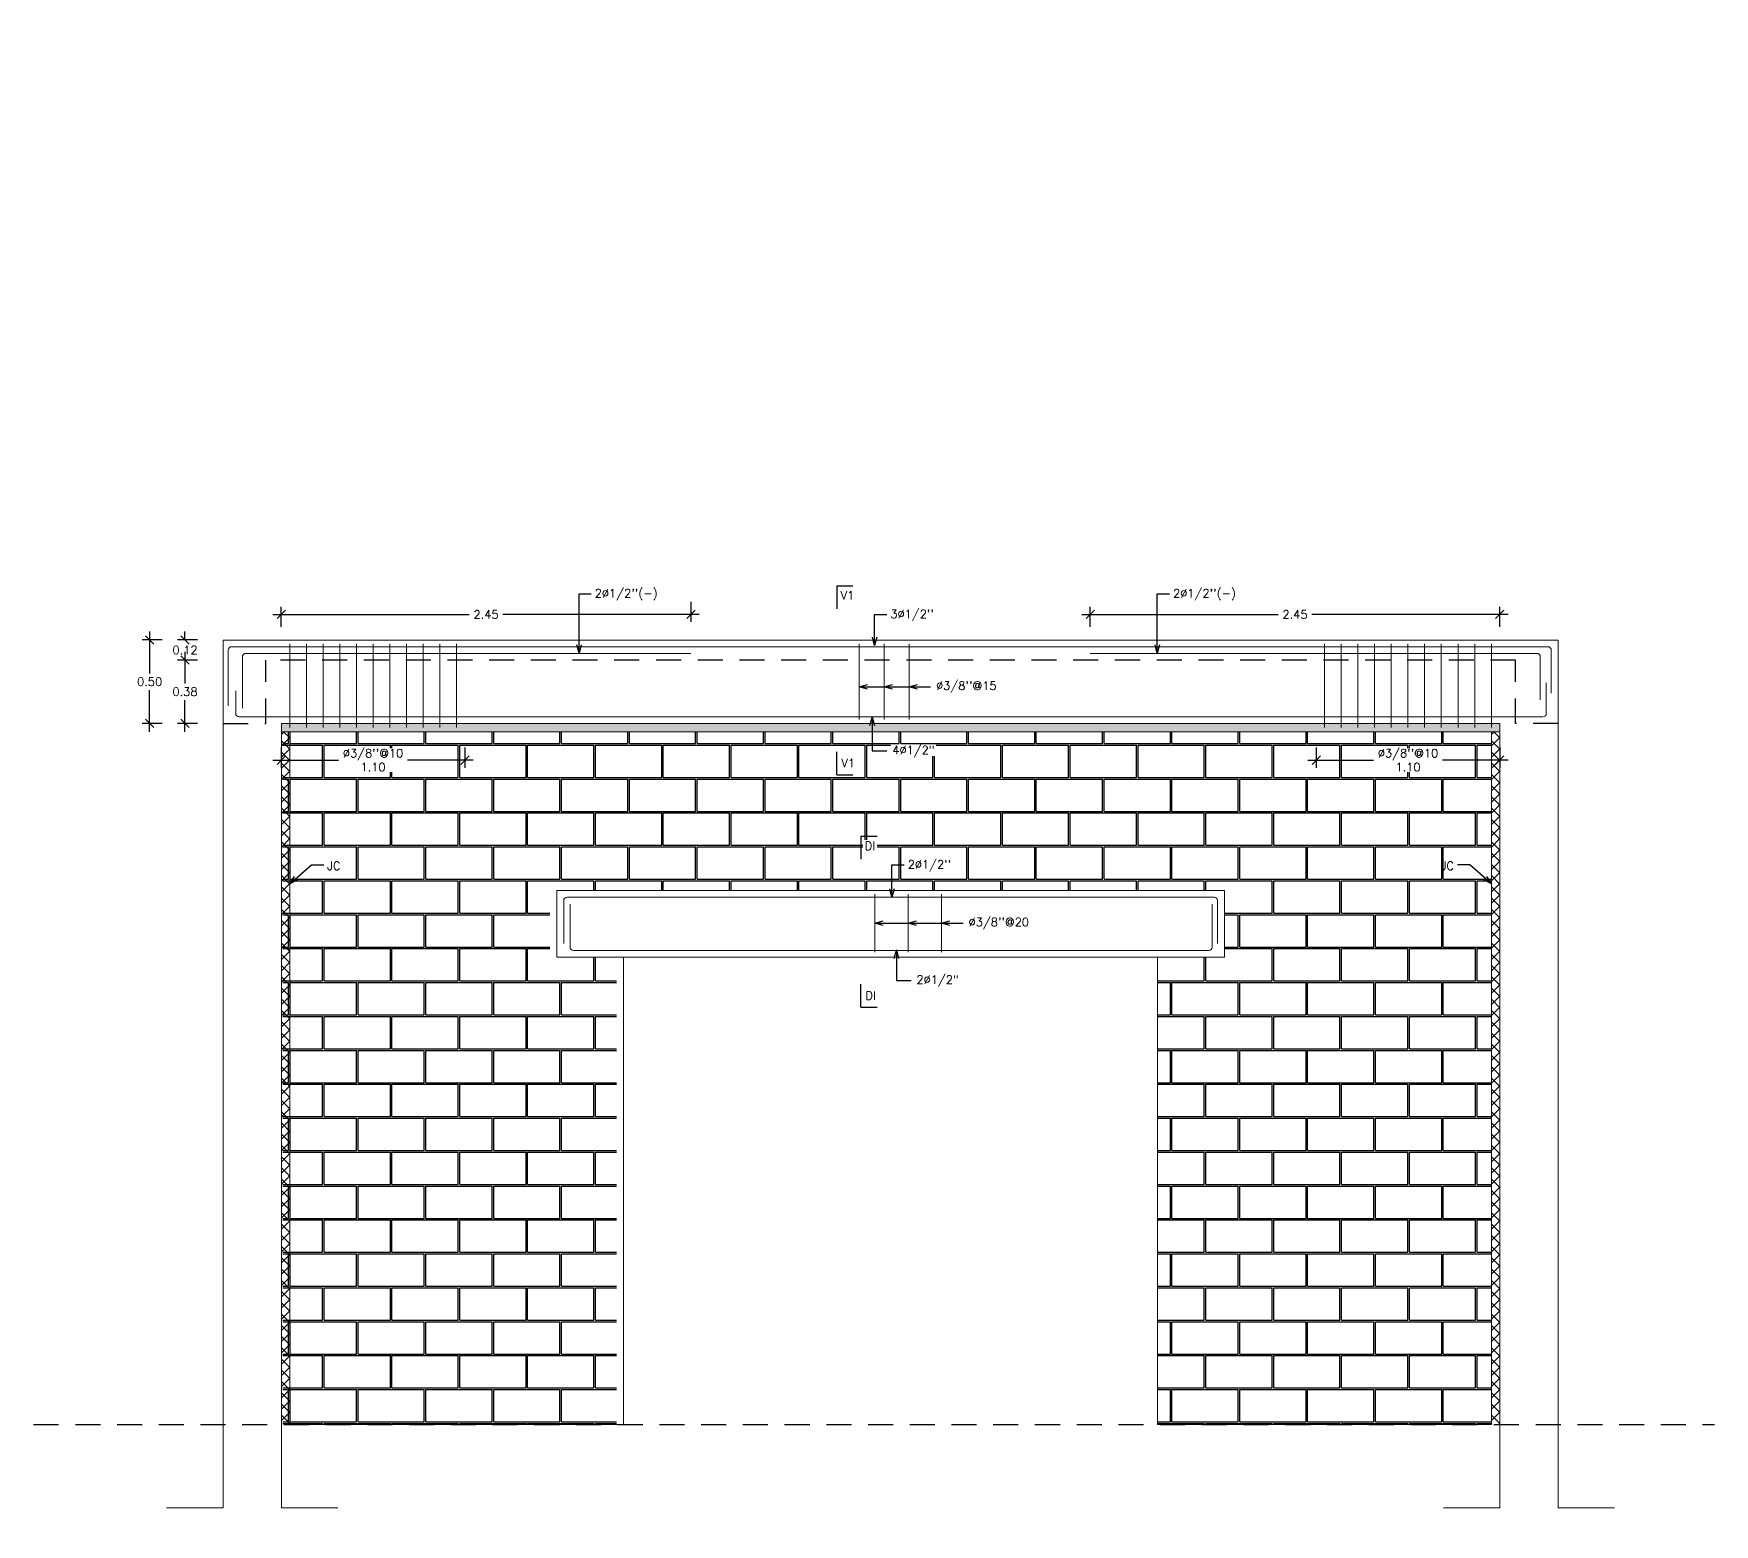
# Model space of a CAD drawing. Header units: metres. Extents: x -44 to 358, y -246 to 48.
# Drawn here: x 17.16 to 27.23, y -50.52 to -41.59 of the extents above; entities that cross this region are included whole.
import ezdxf

# ---------------------------------------------------------------- set-up
doc = ezdxf.new("R2010")
doc.units = ezdxf.units.M
doc.header["$LTSCALE"] = 0.3
doc.header["$PDMODE"] = 3
doc.linetypes.add('DASHED', pattern=[0.75, 0.5, -0.25])
doc.linetypes.add('HIDDEN', pattern=[9.525, 6.35, -3.175])
for name, color, linetype in [('ACERO', 5, 'Continuous'), ('DIMTEXTO', 4, 'Continuous'), ('HATCH', 8, 'Continuous'), ('HATCH MUROS', 8, 'Continuous'), ('Losas', 8, 'Continuous'), ('texto acero', 4, 'Continuous')]:
    doc.layers.add(name, color=color, linetype=linetype)
doc.layers.add('VIGAS', color=1, linetype='HIDDEN', lineweight=15)
doc.styles.add('SMPLEX', font='simplex.shx')
doc.dimstyles.new('DIM-25', dxfattribs={"dimscale": 0.25, "dimtxt": 0.2, "dimasz": 0.2, "dimexe": 0.18, "dimexo": 0.2, "dimgap": 0.1, "dimtad": 0, "dimtih": 1, "dimtoh": 1, "dimzin": 0, "dimdsep": 46, "dimtxsty": 'SMPLEX', "dimblk": 'OBLIQUE', "dimcen": 0.09, "dimdle": 0.2, "dimclrd": 4, "dimclre": 4, "dimclrt": 4, "dimadec": 0, "dimazin": 0, "dimtfac": 1, "dimtofl": 0, "dimtmove": 0, "dimatfit": 3, "dimldrblk": 'OPEN30', "dimfxl": 0.3, "dimfxlon": 1, "dimtolj": 1, "dimtzin": 0, "dimarcsym": 0})
pattern_1 = [(0, (0, 3.9351), (0.2032, 0.2032), [0.396875, -0.009525]), (0, (-0.2032, 3.94462), (0.2032, 0.2032), [0.396875, -0.009525]), (90, (0, 3.9351), (-0.2032, 0.2032), [-0.212725, 0.193675]), (90, (-0.00953, 3.9351), (-0.2032, 0.2032), [-0.212725, 0.193675])]

# ---------------------------------------------------------------- blocks, each defined once
blk = doc.blocks.new('_OBLIQUE')
at = {"color": 0, "linetype": 'ByBlock'}
blk.add_line((-0.5, -0.5), (0.5, 0.5), dxfattribs=at)
blk = doc.blocks.new('*D1286')
at = {"layer": 'DEFPOINTS', "color": 0, "linetype": 'Continuous', "transparency": 16777216}
for p in [(18.064, -45.339), (18.542, -45.339), (18.292, -45.719)]:
    blk.add_point(p, dxfattribs=at)
at = {"layer": 'DIMTEXTO', "color": 4, "linetype": 'Continuous', "lineweight": -2, "transparency": 16777216}
for p, q in [((18.064, -45.289), (18.064, -45.479)), ((18.139, -45.339), (18.019, -45.339)), ((18.064, -45.769), (18.064, -45.579)), ((18.139, -45.719), (18.019, -45.719))]:
    blk.add_line(p, q, dxfattribs=at)
at = {"layer": 'DIMTEXTO', "color": 4, "linetype": 'Continuous', "lineweight": -2, "transparency": 16777216, "xscale": 0.05, "yscale": 0.05, "zscale": 0.05}
for p, rotation in [((18.064, -45.339), 90), ((18.064, -45.719), 270)]:
    blk.add_blockref('_OBLIQUE', p, dxfattribs=dict(at, rotation=rotation))
at = {"layer": 'DIMTEXTO', "color": 4, "linetype": 'Continuous', "transparency": 16777216, "insert": (18.064, -45.529), "char_height": 0.05, "attachment_point": 5, "style": 'SMPLEX'}
blk.add_mtext('\\A1;0.38', dxfattribs=at)
blk = doc.blocks.new('_Open30')
at = {"color": 0, "lineweight": -2}
for p, q in [((-1, 0.27), (0, 0)), ((0, 0), (-1, -0.27)), ((0, 0), (-1, 0))]:
    blk.add_line(p, q, dxfattribs=at)
blk = doc.blocks.new('*D1287')
at = {"layer": 'DEFPOINTS', "color": 0, "linetype": 'Continuous', "transparency": 16777216}
for p in [(18.292, -45.219), (17.852, -45.719), (18.542, -45.719)]:
    blk.add_point(p, dxfattribs=at)
at = {"layer": 'DIMTEXTO', "color": 4, "linetype": 'Continuous', "lineweight": -2, "transparency": 16777216}
for p, q in [((17.852, -45.169), (17.852, -45.419)), ((17.927, -45.219), (17.807, -45.219)), ((17.852, -45.769), (17.852, -45.519)), ((17.927, -45.719), (17.807, -45.719))]:
    blk.add_line(p, q, dxfattribs=at)
at = {"layer": 'DIMTEXTO', "color": 4, "linetype": 'Continuous', "lineweight": -2, "transparency": 16777216, "xscale": 0.05, "yscale": 0.05, "zscale": 0.05}
for p, rotation in [((17.852, -45.219), 90), ((17.852, -45.719), 270)]:
    blk.add_blockref('_OBLIQUE', p, dxfattribs=dict(at, rotation=rotation))
at = {"layer": 'DIMTEXTO', "color": 4, "linetype": 'Continuous', "transparency": 16777216, "insert": (17.852, -45.469), "char_height": 0.05, "attachment_point": 5, "style": 'SMPLEX'}
blk.add_mtext('\\A1;0.50', dxfattribs=at)
blk = doc.blocks.new('*D1291')
at = {"layer": 'DEFPOINTS', "color": 0, "transparency": 16777216}
for p in [(18.064, -45.219), (18.292, -45.219), (18.542, -45.339)]:
    blk.add_point(p, dxfattribs=at)
at = {"layer": 'DIMTEXTO', "color": 4, "lineweight": -2, "transparency": 16777216}
for p, q in [((18.064, -45.219), (18.064, -45.169)), ((18.139, -45.219), (18.019, -45.219)), ((18.139, -45.339), (18.019, -45.339)), ((18.064, -45.339), (18.064, -45.389))]:
    blk.add_line(p, q, dxfattribs=at)
at = {"layer": 'DIMTEXTO', "color": 4, "lineweight": -2, "transparency": 16777216, "xscale": 0.05, "yscale": 0.05, "zscale": 0.05}
for p, rotation in [((18.064, -45.219), 270), ((18.064, -45.339), 90)]:
    blk.add_blockref('_OBLIQUE', p, dxfattribs=dict(at, rotation=rotation))
at = {"layer": 'DIMTEXTO', "color": 4, "transparency": 16777216, "insert": (18.064, -45.279), "char_height": 0.05, "attachment_point": 5, "style": 'SMPLEX'}
blk.add_mtext('\\A1;0.12', dxfattribs=at)
blk = doc.blocks.new('*D1415')
at = {"layer": 'DEFPOINTS', "color": 0, "linetype": 'Continuous', "transparency": 16777216}
for p in [(21.095, 0), (21.095, -55.766), (18.641, -56.469)]:
    blk.add_point(p, dxfattribs=at)
at = {"layer": 'DIMTEXTO', "color": 4, "linetype": 'Continuous', "lineweight": -2, "transparency": 16777216}
for p, q in [((21.095, -55.691), (21.095, -55.811)), ((18.591, -55.766), (19.767, -55.766)), ((18.641, -55.841), (18.641, -55.721)), ((21.145, -55.766), (19.969, -55.766))]:
    blk.add_line(p, q, dxfattribs=at)
at = {"layer": 'DIMTEXTO', "color": 4, "linetype": 'Continuous', "lineweight": -2, "transparency": 16777216, "xscale": 0.05, "yscale": 0.05, "zscale": 0.05, "rotation": 180}
blk.add_blockref('_OBLIQUE', (18.641, -55.766), dxfattribs=at)
at = {"layer": 'DIMTEXTO', "color": 4, "linetype": 'Continuous', "lineweight": -2, "transparency": 16777216, "xscale": 0.05, "yscale": 0.05, "zscale": 0.05}
blk.add_blockref('_OBLIQUE', (21.095, -55.766), dxfattribs=at)
at = {"layer": 'DIMTEXTO', "color": 4, "linetype": 'Continuous', "transparency": 16777216, "insert": (19.868, -55.766), "char_height": 0.05, "attachment_point": 5, "style": 'SMPLEX'}
blk.add_mtext('\\A1;2.45', dxfattribs=at)
blk = doc.blocks.new('*D1422')
at = {"layer": 'DEFPOINTS', "color": 0, "linetype": 'Continuous', "transparency": 16777216}
for p in [(21.095, 3.381), (21.095, -52.385), (18.641, -53.138)]:
    blk.add_point(p, dxfattribs=at)
at = {"layer": 'DIMTEXTO', "color": 4, "linetype": 'Continuous', "lineweight": -2, "transparency": 16777216}
for p, q in [((18.641, -52.46), (18.641, -52.34)), ((21.095, -52.31), (21.095, -52.43)), ((18.591, -52.385), (19.767, -52.385)), ((21.145, -52.385), (19.969, -52.385))]:
    blk.add_line(p, q, dxfattribs=at)
at = {"layer": 'DIMTEXTO', "color": 4, "linetype": 'Continuous', "lineweight": -2, "transparency": 16777216, "xscale": 0.05, "yscale": 0.05, "zscale": 0.05, "rotation": 180}
blk.add_blockref('_OBLIQUE', (18.641, -52.385), dxfattribs=at)
at = {"layer": 'DIMTEXTO', "color": 4, "linetype": 'Continuous', "lineweight": -2, "transparency": 16777216, "xscale": 0.05, "yscale": 0.05, "zscale": 0.05}
blk.add_blockref('_OBLIQUE', (21.095, -52.385), dxfattribs=at)
at = {"layer": 'DIMTEXTO', "color": 4, "linetype": 'Continuous', "transparency": 16777216, "insert": (19.868, -52.385), "char_height": 0.05, "attachment_point": 5, "style": 'SMPLEX'}
blk.add_mtext('\\A1;2.45', dxfattribs=at)
blk = doc.blocks.new('*U1425')
at = {"layer": 'ACERO', "linetype": 'Continuous', "lineweight": 0}
blk.add_line((0, 0.251), (0, -0.251), dxfattribs=at)
blk = doc.blocks.new('*U1426')
at = {"layer": 'DIMTEXTO', "color": 0, "linetype": 'ByBlock', "lineweight": -2, "transparency": 16777216}
for p in [(0, 0), (0.1, 0), (0.2, 0), (0.3, 0), (0.4, 0), (0.5, 0), (0.6, 0), (0.7, 0), (0.8, 0), (0.9, 0), (1, 0)]:
    blk.add_blockref('*U1425', p, dxfattribs=at)
blk = doc.blocks.new('*D1432')
at = {"layer": 'DEFPOINTS', "color": 0, "linetype": 'Continuous', "transparency": 16777216}
for p in [(18.641, -45.769), (19.741, -45.769), (19.741, -45.939)]:
    blk.add_point(p, dxfattribs=at)
at = {"layer": 'DIMTEXTO', "color": 4, "linetype": 'Continuous', "lineweight": -2, "transparency": 16777216}
for p, q in [((18.641, -45.864), (18.641, -45.984)), ((19.741, -45.864), (19.741, -45.984)), ((18.591, -45.939), (18.984, -45.939)), ((19.791, -45.939), (19.398, -45.939))]:
    blk.add_line(p, q, dxfattribs=at)
at = {"layer": 'DIMTEXTO', "color": 4, "linetype": 'Continuous', "lineweight": -2, "transparency": 16777216, "xscale": 0.05, "yscale": 0.05, "zscale": 0.05, "rotation": 180}
blk.add_blockref('_OBLIQUE', (18.641, -45.939), dxfattribs=at)
at = {"layer": 'DIMTEXTO', "color": 4, "linetype": 'Continuous', "lineweight": -2, "transparency": 16777216, "xscale": 0.05, "yscale": 0.05, "zscale": 0.05}
blk.add_blockref('_OBLIQUE', (19.741, -45.939), dxfattribs=at)
at = {"layer": 'DIMTEXTO', "color": 4, "linetype": 'Continuous', "transparency": 16777216, "insert": (19.191, -45.939), "char_height": 0.05, "attachment_point": 5, "style": 'SMPLEX', "bg_fill": 3, "box_fill_scale": 1.1, "bg_fill_color": 256, "bg_fill_true_color": 13158600, "bg_fill_transparency": 0}
blk.add_mtext("\\A1;%%C3/8''@10\\P1.10", dxfattribs=at)
blk = doc.blocks.new('*U1427')
at = {"layer": 'ACERO', "linetype": 'Continuous', "lineweight": 0}
blk.add_line((0, 0.251), (0, -0.251), dxfattribs=at)
blk = doc.blocks.new('*U1428')
at = {"layer": 'DIMTEXTO', "color": 0, "linetype": 'ByBlock', "lineweight": -2, "transparency": 16777216}
for p in [(0, 0), (0.1, 0), (0.2, 0), (0.3, 0), (0.4, 0), (0.5, 0), (0.6, 0), (0.7, 0), (0.8, 0), (0.9, 0), (1, 0)]:
    blk.add_blockref('*U1427', p, dxfattribs=at)
blk = doc.blocks.new('*D1429')
at = {"layer": 'DEFPOINTS', "color": 0, "linetype": 'Continuous', "transparency": 16777216}
for p in [(24.842, -45.769), (25.942, -45.769), (24.842, -45.939)]:
    blk.add_point(p, dxfattribs=at)
at = {"layer": 'DIMTEXTO', "color": 4, "linetype": 'Continuous', "lineweight": -2, "transparency": 16777216}
for p, q in [((24.842, -45.864), (24.842, -45.984)), ((25.942, -45.864), (25.942, -45.984)), ((24.792, -45.939), (25.185, -45.939)), ((25.992, -45.939), (25.599, -45.939))]:
    blk.add_line(p, q, dxfattribs=at)
at = {"layer": 'DIMTEXTO', "color": 4, "linetype": 'Continuous', "lineweight": -2, "transparency": 16777216, "xscale": 0.05, "yscale": 0.05, "zscale": 0.05, "rotation": 180}
blk.add_blockref('_OBLIQUE', (24.842, -45.939), dxfattribs=at)
at = {"layer": 'DIMTEXTO', "color": 4, "linetype": 'Continuous', "lineweight": -2, "transparency": 16777216, "xscale": 0.05, "yscale": 0.05, "zscale": 0.05}
blk.add_blockref('_OBLIQUE', (25.942, -45.939), dxfattribs=at)
at = {"layer": 'DIMTEXTO', "color": 4, "linetype": 'Continuous', "transparency": 16777216, "insert": (25.392, -45.939), "char_height": 0.05, "attachment_point": 5, "style": 'SMPLEX', "bg_fill": 3, "box_fill_scale": 1.1, "bg_fill_color": 256, "bg_fill_true_color": 13158600, "bg_fill_transparency": 0}
blk.add_mtext("\\A1;%%C3/8''@10\\P1.10", dxfattribs=at)
blk = doc.blocks.new('*D1430')
at = {"layer": 'DEFPOINTS', "color": 0, "linetype": 'Continuous', "transparency": 16777216}
for p in [(21.095, 10.7), (21.095, -45.066), (18.641, -45.769)]:
    blk.add_point(p, dxfattribs=at)
at = {"layer": 'DIMTEXTO', "color": 4, "linetype": 'Continuous', "lineweight": -2, "transparency": 16777216}
for p, q in [((21.095, -44.991), (21.095, -45.111)), ((18.591, -45.066), (19.767, -45.066)), ((18.641, -45.141), (18.641, -45.021)), ((21.145, -45.066), (19.969, -45.066))]:
    blk.add_line(p, q, dxfattribs=at)
at = {"layer": 'DIMTEXTO', "color": 4, "linetype": 'Continuous', "lineweight": -2, "transparency": 16777216, "xscale": 0.05, "yscale": 0.05, "zscale": 0.05, "rotation": 180}
blk.add_blockref('_OBLIQUE', (18.641, -45.066), dxfattribs=at)
at = {"layer": 'DIMTEXTO', "color": 4, "linetype": 'Continuous', "lineweight": -2, "transparency": 16777216, "xscale": 0.05, "yscale": 0.05, "zscale": 0.05}
blk.add_blockref('_OBLIQUE', (21.095, -45.066), dxfattribs=at)
at = {"layer": 'DIMTEXTO', "color": 4, "linetype": 'Continuous', "transparency": 16777216, "insert": (19.868, -45.066), "char_height": 0.05, "attachment_point": 5, "style": 'SMPLEX'}
blk.add_mtext('\\A1;2.45', dxfattribs=at)
blk = doc.blocks.new('*D1431')
at = {"layer": 'DEFPOINTS', "color": 0, "linetype": 'Continuous', "transparency": 16777216}
for p in [(25.942, -45.066), (23.488, -45.769), (25.942, -45.769)]:
    blk.add_point(p, dxfattribs=at)
at = {"layer": 'DIMTEXTO', "color": 4, "linetype": 'Continuous', "lineweight": -2, "transparency": 16777216}
for p, q in [((23.438, -45.066), (24.614, -45.066)), ((23.488, -45.141), (23.488, -45.021)), ((25.992, -45.066), (24.816, -45.066)), ((25.942, -45.141), (25.942, -45.021))]:
    blk.add_line(p, q, dxfattribs=at)
at = {"layer": 'DIMTEXTO', "color": 4, "linetype": 'Continuous', "lineweight": -2, "transparency": 16777216, "xscale": 0.05, "yscale": 0.05, "zscale": 0.05, "rotation": 180}
blk.add_blockref('_OBLIQUE', (23.488, -45.066), dxfattribs=at)
at = {"layer": 'DIMTEXTO', "color": 4, "linetype": 'Continuous', "lineweight": -2, "transparency": 16777216, "xscale": 0.05, "yscale": 0.05, "zscale": 0.05}
blk.add_blockref('_OBLIQUE', (25.942, -45.066), dxfattribs=at)
at = {"layer": 'DIMTEXTO', "color": 4, "linetype": 'Continuous', "transparency": 16777216, "insert": (24.715, -45.066), "char_height": 0.05, "attachment_point": 5, "style": 'SMPLEX'}
blk.add_mtext('\\A1;2.45', dxfattribs=at)

msp = doc.modelspace()

# ---------------------------------------------------------------- hatches: boundary and pattern name
at = {"layer": 'HATCH', "ltscale": 0.2}
h = msp.add_hatch(dxfattribs=at)
h.set_pattern_fill('AR-B816C', color=256, scale=0.001)
h.set_pattern_definition(pattern_1)
h.paths.add_polyline_path([(20.6503275, -47.1193045), (20.2503275, -47.1193045), (20.2503275, -46.7196257), (24.291529, -46.7196257), (24.291529, -45.7692064), (18.6496723, -45.7692064), (18.6496723, -49.9193053), (20.6503275, -49.9193053)])
h.paths.add_polyline_path([(18.8619792, -46.6095956), (18.9607887, -46.6095956), (18.9607887, -46.5345956), (18.8619792, -46.5345956)], flags=16)
h = msp.add_hatch(dxfattribs=at)
h.set_pattern_fill('AR-B816C', color=256, scale=0.001)
h.set_pattern_definition(pattern_1)
h.paths.add_polyline_path([(25.891985, -45.7692064), (23.891529, -45.7692064), (23.891529, -46.7196257), (24.291529, -46.7196257), (24.291529, -47.1193045), (23.891529, -47.1193045), (23.891529, -49.919304), (25.891985, -49.919304)])
h.paths.add_polyline_path([(25.5810678, -46.6095956), (25.6798773, -46.6095956), (25.6798773, -46.5345956), (25.5810678, -46.5345956)], flags=24)
at = {"layer": 'HATCH MUROS'}
h = msp.add_hatch(dxfattribs=at)
h.set_pattern_fill('AR-SAND', color=256, scale=0.002, style=0)
h.set_pattern_definition([(37.5, (0, 3.935094), (-0.00320006, 0.09788265), [0, -0.077216, 0, -0.08636, 0, -0.08255]), (7.5, (0, 3.9351), (0.08990466, 0.14336502), [0, -0.041656, 0, -0.069596, 0, -0.02667]), (327.5, (-0.06248, 3.935094), (0.15819847, 0.00028744), [0, -0.0254, 0, -0.09144, 0, -0.11938]), (317.5, (-0.06248, 3.9351), (0.1527113, 0.04458586), [0, -0.0127, 0, -0.059944, 0, -0.06858])])
h.paths.add_polyline_path([(25.941985, -45.7692064), (25.941985, -45.7192045), (18.6413299, -45.7192045), (18.6413299, -45.7692064)])
at = {"layer": 'HATCH MUROS', "lineweight": 20}
h = msp.add_hatch(dxfattribs=at)
h.set_pattern_fill('ANSI37', color=8, scale=0.015, style=0)
h.set_pattern_definition([(45, (0, 3.935094), (-0.03367596, 0.03367596), []), (135, (0, 3.935094), (-0.03367596, -0.03367596), [])])
h.paths.add_polyline_path([(18.6413288, -49.9193059), (18.6913288, -49.9193059), (18.6913299, -45.7692064), (18.6413299, -45.7692064)])
h = msp.add_hatch(dxfattribs=at)
h.set_pattern_fill('ANSI37', color=8, scale=0.015, style=0)
h.set_pattern_definition([(45, (7.250655, 3.935094), (-0.03367596, 0.03367596), []), (135, (7.250655, 3.935094), (-0.03367596, -0.03367596), [])])
h.paths.add_polyline_path([(25.8919838, -49.9193059), (25.9419838, -49.9193059), (25.941985, -45.7692064), (25.891985, -45.7692064)])

# ---------------------------------------------------------------- linework, layer by layer
at = {"layer": 'ACERO', "linetype": 'Continuous', "lineweight": 0}
for p, q in [((18.3432662, -45.259262), (26.2305823, -45.2592672)), ((18.4278174, -45.299262), (21.0948816, -45.2992638)), ((22.1027662, -45.2417901), (22.1027662, -45.6947851)), ((22.2527662, -45.2417901), (22.2527662, -45.6947851)), ((22.4027662, -45.2417901), (22.4027662, -45.6947851)), ((23.4884333, -45.2992654), (26.1648691, -45.2992672)), ((26.220768, -45.4759851), (26.220768, -45.6590948)), ((18.3679199, -45.5228942), (18.3679199, -45.6590896)), ((18.3879199, -45.6790896), (26.200768, -45.6790948)), ((20.3533878, -46.7595901), (24.2301264, -46.7595901)), ((22.197489, -46.7421113), (22.197489, -47.0901055)), ((22.397489, -46.7421113), (22.397489, -47.0901055)), ((22.597489, -46.7421113), (22.597489, -47.0901055)), ((20.3913205, -47.0793401), (24.1983324, -47.0793401))]:
    msp.add_line(p, q, dxfattribs=at)
for points in [[(18.3432662, -45.259262, 0.4142135624), (18.3232662, -45.279262), (18.3232662, -45.6132228)], [(18.4278174, -45.299262, 0.4142135624), (18.4078174, -45.319262), (18.4078174, -45.6269834)], [(26.1648691, -45.2992672, -0.4142135624), (26.1848691, -45.3192672), (26.1848691, -45.5776862)], [(26.2305823, -45.2592672, -0.4142135624), (26.2505823, -45.2792672), (26.2505823, -45.5376862)], [(20.3533878, -46.7595901, 0.4142135624), (20.3333878, -46.7795901), (20.3333878, -47.0380091)], [(20.3913205, -47.0793401, -0.4142135624), (20.3713205, -47.0593401), (20.3713205, -46.8009211)], [(24.1983324, -47.0793401, 0.4142135624), (24.2183324, -47.0593401), (24.2183324, -46.8009211)], [(24.2301264, -46.7595901, -0.4142135624), (24.2501264, -46.7795901), (24.2501264, -47.0380091)]]:
    msp.add_lwpolyline(points, format="xyb", dxfattribs=at)
for centre, start, end in [((18.3879199, -45.6590896), 180, 270), ((26.200768, -45.6590948), 270, 0)]:
    msp.add_arc(centre, 0.02, start, end, dxfattribs=at)
at = {"layer": 'DIMTEXTO', "color": 6, "linetype": 'Continuous', "ltscale": 0.01}
for p, q in [((21.9695998, -44.8946854, -1.8111655), (21.9695998, -45.032409, -1.8111655)), ((21.9695998, -44.8946854, -1.8111655), (22.0658237, -44.8946854, -1.8111655)), ((21.9695998, -46.0261741, -1.8111655), (21.9695998, -45.8884506, -1.8111655)), ((21.9695998, -46.0261741, -1.8111655), (22.0658237, -46.0261741, -1.8111655)), ((22.1143227, -46.3950067, -1.8111655), (22.1143227, -46.5327303, -1.8111655)), ((22.1143227, -46.3950067, -1.8111655), (22.2105465, -46.3950067, -1.8111655)), ((22.1143227, -47.419235, -1.8111655), (22.1143227, -47.2815114, -1.8111655)), ((22.1143227, -47.419235, -1.8111655), (22.2105465, -47.419235, -1.8111655))]:
    msp.add_line(p, q, dxfattribs=at)
at = {"layer": 'Losas', "linetype": 'DASHED'}
msp.add_line((17.1570027, -49.9193064), (27.227793, -49.9193028), dxfattribs=at)
for points in [[(18.2919843, -45.7192064), (18.547718, -45.7192064), (18.547718, -45.3392984)], [(26.0362513, -45.3392995), (18.547718, -45.3392984)], [(26.291985, -45.7192064), (26.0362513, -45.7192064), (26.0362513, -45.3392995)]]:
    msp.add_lwpolyline(points, dxfattribs=at)
at = {"layer": 'VIGAS', "linetype": 'Continuous', "lineweight": 0}
for p, q in [((18.2919843, -45.2193064), (26.291985, -45.2193028)), ((18.2919843, -45.2193064), (18.2919843, -50.4193062)), ((26.291985, -45.2193028), (26.291985, -50.4193064)), ((25.941985, -45.7192059), (18.6413299, -45.7192045)), ((18.6413299, -45.7192064), (18.6413299, -50.4193064)), ((25.941985, -45.7192059), (25.941985, -50.4193062)), ((18.6413299, -45.7692064), (25.941985, -45.7692064)), ((18.2919843, -50.4193062), (17.9540637, -50.4193064)), ((18.9792506, -50.4193062), (18.6413299, -50.4193064)), ((25.941985, -50.4193062), (25.6040643, -50.4193064)), ((26.6292512, -50.4193062), (26.2913306, -50.4193064))]:
    msp.add_line(p, q, dxfattribs=at)
for points in [[(20.6919851, -47.1193045), (20.6919851, -49.9193053), (18.6913299, -49.9193053), (18.6913299, -45.7692064), (20.6919851, -45.7692064)], [(23.891529, -47.1193045), (23.891529, -49.919304), (25.891985, -49.919304), (25.891985, -45.7692064), (23.891529, -45.7692064)]]:
    msp.add_lwpolyline(points, dxfattribs=at)
msp.add_lwpolyline([(20.2919851, -46.7196257), (24.291529, -46.7196257), (24.291529, -47.1193045), (20.2919851, -47.1193045)], close=True, dxfattribs=at)

# ---------------------------------------------------------------- block references
at = {"layer": 'DIMTEXTO'}
msp.add_blockref('*U1426', (18.6916645, -45.4932869), dxfattribs=at)
at = {"layer": 'DIMTEXTO', "xscale": -1}
msp.add_blockref('*U1428', (25.8916504, -45.4932869), dxfattribs=at)

# ---------------------------------------------------------------- texts
at = {"layer": 'DIMTEXTO', "color": 4, "linetype": 'Continuous', "lineweight": 0, "char_height": 0.05, "style": 'SMPLEX'}
for s, insert, attachment_point in [("2%%C1/2''(-)", (20.5191973, -44.9476188), 4), ("2%%C1/2''(-)", (23.9842564, -44.9476188), 4), ('V1', (21.9925133, -44.9519158, -1.8111655), 4), ("3%%C1/2''", (22.2904953, -45.0717743), 4), ("%%C3/8''@15", (22.5643957, -45.5010227, 1.8575108), 4), ('JC', (18.9161368, -46.5720956), 4), ('JC', (25.6673773, -46.5720956), 6), ("%%C3/8''@20", (22.7591185, -46.9174986, 1.8575108), 4), ('2%%C1/2"', (22.4467259, -47.2626005), 4), ('DI', (22.1417907, -47.3492351, -1.8111655), 4)]:
    msp.add_mtext(s, dxfattribs=dict(at, insert=insert, attachment_point=attachment_point))

# ---------------------------------------------------------------- dimensions: what is measured, and where the dimension line sits
at = {"layer": 'DIMTEXTO', "linetype": 'Continuous'}
for base, p1, p2, picture, middle in [((21.0948816, -45.0658572), (18.6413299, -45.7692064), (21.0948816, 10.6996982), '*D1430', (19.8681057, -45.0658572)), ((21.0948816, -52.3848317), (18.6413299, -53.1381809), (21.0948816, 3.3807237), '*D1422', (19.8681057, -52.3848317)), ((21.0948816, -55.7655553), (18.6413299, -56.4689046), (21.0948816, 0), '*D1415', (19.8681057, -55.7655553))]:
    dim = msp.add_linear_dim(base=base, p1=p1, p2=p2, dimstyle='DIM-25', dxfattribs=at)
    dim.commit()
    dim.dimension.update_dxf_attribs({"geometry": picture, "text_midpoint": middle})
for base, p1, p2, picture, middle in [((17.8515083, -45.7192037), (18.2919843, -45.2193078), (18.5419843, -45.7192037), '*D1287', (17.8515083, -45.4692558)), ((18.0639741, -45.3392983), (18.2919843, -45.7192037), (18.5419843, -45.3392983), '*D1286', (18.0639741, -45.529251))]:
    dim = msp.add_linear_dim(base=base, p1=p1, p2=p2, angle=90, dimstyle='DIM-25', dxfattribs=at)
    dim.commit()
    dim.dimension.update_dxf_attribs({"geometry": picture, "text_midpoint": middle})
at = {"layer": 'DIMTEXTO'}
dim = msp.add_linear_dim(base=(18.0639741, -45.219308), p1=(18.5419843, -45.3392983), p2=(18.2919843, -45.219308), angle=90, dimstyle='DIM-25', override={"dimtmove": 1}, dxfattribs=at)
dim.commit()
dim.dimension.update_dxf_attribs({"geometry": '*D1291', "text_midpoint": (18.0639741, -45.2793032)})

# ---------------------------------------------------------------- leaders
at = {"layer": 'texto acero', "color": 1}
for points in [[(20.4249205, -45.2988889), (20.4249205, -44.9417017), (20.4985358, -44.9417017)], [(23.8899796, -45.2988889), (23.8899796, -44.9417017), (23.9635949, -44.9417017)], [(22.1962184, -45.2515396), (22.1962184, -45.0658572), (22.2698338, -45.0658572)], [(22.1027662, -45.4992783), (22.5319187, -45.4992783)], [(22.2527662, -45.4992783), (22.5319187, -45.4992783)], [(22.4027662, -45.4992783), (22.5319187, -45.4992783)], [(22.1815622, -45.680959), (22.1815622, -45.8834719), (22.2699689, -45.8834719)], [(18.6913299, -46.6793181), (18.8218599, -46.5661784), (18.8954753, -46.5661784)], [(22.2999862, -46.7595901), (22.2999862, -46.5661784), (22.3736015, -46.5661784)], [(25.8921842, -46.6793181), (25.7616542, -46.5661784), (25.6880388, -46.5661784)], [(22.197489, -46.9157542), (22.7266415, -46.9157542)], [(22.397489, -46.9157542), (22.7266415, -46.9157542)], [(22.597489, -46.9157542), (22.7266415, -46.9157542)], [(22.3262851, -47.0762794), (22.3262851, -47.2593463), (22.4146918, -47.2593463)]]:
    msp.add_leader(points, dimstyle='DIM-25', dxfattribs=at)

# ---------------------------------------------------------------- next in the draw order: texts
at = {"layer": 'DIMTEXTO', "color": 4, "linetype": 'Continuous', "lineweight": 0, "char_height": 0.05, "attachment_point": 4, "style": 'SMPLEX', "bg_fill": 3, "box_fill_scale": 1.2, "bg_fill_color": 256, "bg_fill_transparency": 0}
for s, insert in [('V1', (21.9970678, -45.9561742, -1.8111655)), ('4%%C1/2"', (22.302003, -45.8867261)), ('DI', (22.1372362, -46.452237, -1.8111655)), ("2%%C1/2''", (22.394263, -46.5720956))]:
    msp.add_mtext(s, dxfattribs=dict(at, insert=insert))

# ---------------------------------------------------------------- next in the draw order: dimensions: what is measured, and where the dimension line sits
at = {"layer": 'DIMTEXTO', "linetype": 'Continuous'}
dim = msp.add_linear_dim(base=(19.7413299, -45.9388301), p1=(18.6413299, -45.7692064), p2=(19.7413299, -45.7692048), text="%%C3/8''@10\\P<>", dimstyle='DIM-25', override={"dimtfill": 1}, dxfattribs=at)
dim.commit()
dim.dimension.update_dxf_attribs({"geometry": '*D1432', "text_midpoint": (19.1913299, -45.9388301)})
dim = msp.add_linear_dim(base=(24.841985, -45.9388301), p1=(25.941985, -45.7692064), p2=(24.841985, -45.7692048), angle=180, text="%%C3/8''@10\\P<>", dimstyle='DIM-25', override={"dimtfill": 1}, dxfattribs=at)
dim.commit()
dim.dimension.update_dxf_attribs({"geometry": '*D1429', "text_midpoint": (25.391985, -45.9388301)})

# ---------------------------------------------------------------- next in the draw order: dimensions: what is measured, and where the dimension line sits
dim = msp.add_linear_dim(base=(25.941985, -45.0658572), p1=(23.4884333, -45.7692055), p2=(25.941985, -45.7692064), dimstyle='DIM-25', dxfattribs=at)
dim.commit()
dim.dimension.update_dxf_attribs({"geometry": '*D1431', "text_midpoint": (24.7152091, -45.0658572)})

doc.saveas('drawing.dxf')
